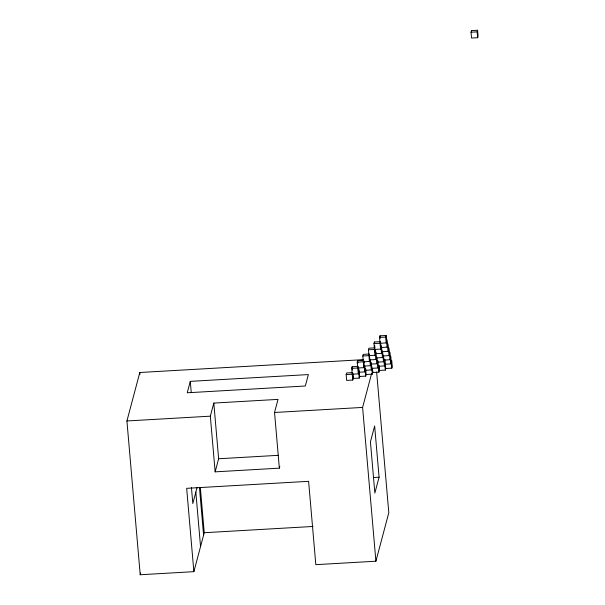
<?xml version="1.0" encoding="UTF-8"?>
<svg xmlns="http://www.w3.org/2000/svg" width="605" height="605" viewBox="0 0 605 605"><rect width="100%" height="100%" fill="white"/><g stroke="black" fill="none" stroke-linecap="round" stroke-linejoin="round"><path stroke-width="0.91" d="M200.353 487.774L204.24 532.718L193.872 571.664L140.216 574.75L126.921 420.967L139.815 372.498L363.25 359.657M190.28 381.362L187.24 392.781L305.328 385.998L308.368 374.578L190.28 381.362L191.256 392.615M140.216 574.75L140.693 572.958M210.328 416.172L213.815 403.074L278.028 399.383L274.541 412.481L279.351 468.164L215.146 471.855L210.328 416.172L126.921 420.967M197.026 487.66L192.821 503.526L191.452 487.668M215.146 471.855L218.632 458.756L213.815 403.074M279.351 468.164L279.82 466.417M353.57 376.839L352.776 380.061L346.665 380.409L346.158 374.571L346.589 372.96L352.7 372.612M352.776 380.061L351.702 368.362L352.125 366.759L358.236 366.403M346.158 374.571L358.311 373.852L357.222 362.168L357.646 360.565L362.887 360.262M351.702 368.362L363.832 367.659L362.818 355.982L363.25 354.379L369.36 354.023L368.944 355.642M359.604 376.476L365.715 376.121L366.138 374.51L365.639 368.672L364.77 371.901L358.659 372.249L358.939 368.974M358.311 373.852L359.173 370.646M352.707 373.436L353.138 378.443L359.249 378.095L359.68 376.484L359.166 371.47M357.222 362.168L369.436 361.472L368.445 349.803L368.868 348.2L374.979 347.845M363.832 367.659L364.263 366.048L370.373 365.715L371.236 362.486M362.818 355.982L375.062 355.294L373.966 343.61L374.389 342.007L380.5 341.651M369.436 361.472L369.867 359.862L375.992 359.536L376.423 357.926M374.465 349.448L374.896 347.845M368.445 349.803L380.575 349.1L379.562 337.424L379.993 335.813L386.103 335.465L387.117 347.157L381.006 347.504M375.062 355.294L375.917 352.087M365.201 370.283L371.319 369.935L371.742 368.324L371.379 364.157M193.872 571.664L186.665 488.333L308.611 481.323L315.818 564.662L375.902 561.206L362.607 407.422L371.682 373.315M366.214 374.51L372.325 374.155L372.748 372.551L372.393 368.377M380.575 349.1L381.437 345.894M370.827 364.112L376.938 363.756L377.868 360.535M373.966 343.61L386.179 342.914L385.672 337.076L386.103 335.465M375.039 349.524L375.402 353.691L381.513 353.343L381.944 351.732L388.062 351.376L388.992 348.147L389.499 353.986M371.833 368.332L377.943 367.976L378.375 366.373M386.179 342.914L387.041 339.707L388.062 351.376M376.348 357.91L382.458 357.563L382.882 355.952M385.763 368.498L385.332 370.109L379.222 370.457L379.509 367.182M372.438 368.309L372.801 372.483L378.911 372.128L379.343 370.525L378.904 365.518M387.117 347.157L387.979 343.927L389.068 355.596L382.957 355.952M471.038 32.209L471.469 30.598L477.579 30.25L478.079 36.088L477.655 37.699L471.545 38.047L471.038 32.209L477.148 31.861L477.579 30.25M377.354 362.138L383.464 361.782L383.895 360.179M385.173 362.66L384.742 364.263L390.853 363.915L391.753 360.716L392.259 366.554L391.836 368.158L385.718 368.513L385.332 363.492M378.322 366.29L384.432 365.934L384.863 364.331L384.425 359.325M389.068 355.596L389.96 352.299L390.459 358.145L390.036 359.748L383.925 360.104M379.078 477.194L374.85 493.06L370.426 441.839L374.646 425.973L379.078 477.194L373.444 477.519M375.902 561.206L388.803 512.737L376.643 372.075M379.562 337.424L385.672 337.076M274.541 412.481L362.607 407.422M218.632 458.756L278.187 455.331M204.24 532.718L313.05 526.463M477.148 31.861L477.655 37.699M471.469 30.598L471.613 32.269M391.836 368.158L390.777 356.466L390.354 358.077L390.853 363.915M389.529 353.91L390.036 359.748M384.886 359.317L385.098 361.82M384.311 359.257L385.332 370.109M383.494 355.097L384.432 365.934M382.526 350.945L383.464 361.782M381.513 346.718L382.458 357.563M379.993 335.813L380.212 338.316M380.575 342.483L381.513 353.343M378.791 365.45L379.222 370.457M377.891 361.283L378.911 372.128M376.991 357.963L377.943 367.976M375.841 352.072L376.938 363.756M375.123 349.516L375.992 359.536M374.389 342.007L374.533 343.67M374.676 345.342L374.82 347.005M371.47 364.157L372.325 374.155M370.441 359.937L371.319 369.935M369.504 355.695L370.373 365.715M364.399 361.117L364.543 362.788M364.845 366.116L365.715 376.121M363.9 361.881L364.77 371.901M358.311 367.243L359.249 378.095M357.646 360.565L357.865 363.068M358.228 367.243L358.659 372.249M352.776 373.444L353.207 378.45M352.125 366.759L352.412 370.094M199.446 487.32L203.59 535.145M195.831 492.152L200.55 546.565M139.815 372.498L139.974 374.374"/></g></svg>
